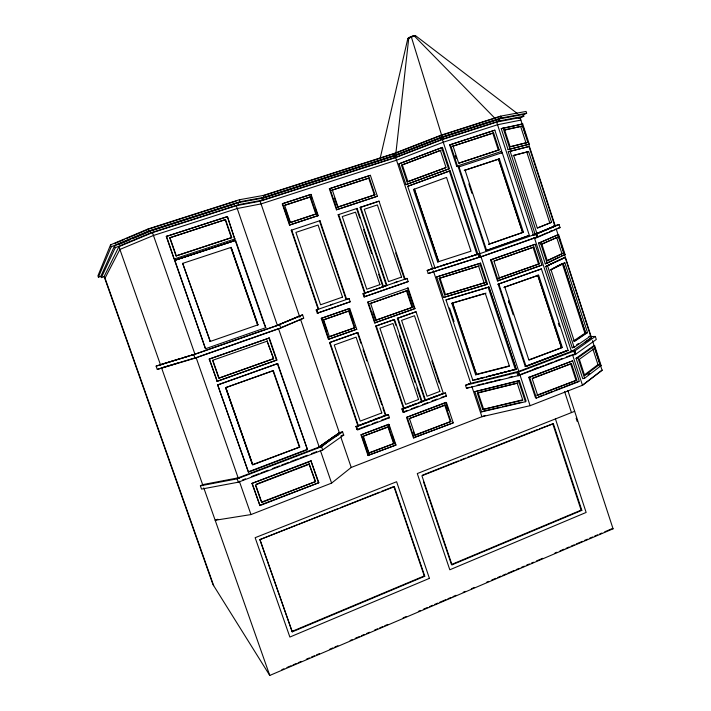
<?xml version="1.0" encoding="UTF-8"?>
<svg xmlns="http://www.w3.org/2000/svg" width="711" height="711" viewBox="0 0 711 711"><rect width="100%" height="100%" fill="white"/><g stroke="black" fill="none" stroke-linecap="round" stroke-linejoin="round"><path stroke-width="1.07" d="M395.867 153.372L408.816 37.603L411.216 36.51L415.366 35.55L517.386 113.573M380.181 158.26L407.838 38.501L414.024 35.674L495.105 118.461M522.709 115.262L526.647 113.218L526.078 111.44L500.5 116.16L440.829 135.268L393.832 153.567L263.283 195.454L239.403 199.738L148.101 228.96L110.552 244.851L97.931 275.815L98.411 277.183L101.575 276.144M98.411 277.183L111.236 246.779L110.552 244.851M519.368 375.31L519.759 374.493L519.51 375.275L466.478 388.322L465.465 385.3L470.229 383.487M519.91 118.222L523.82 116.213L523.243 114.435L498.713 119.075L441.593 137.383L394.729 155.576L261.817 198.289L237.936 202.679L150.217 230.808L114.569 245.802L100.9 276.232L101.38 277.601L104.535 276.561M518.346 372.191L518.737 371.391L571.315 351.35L574.621 350.852M101.38 277.601L115.253 247.73L150.919 232.799L238.612 204.644L262.457 200.164L395.334 157.407L442.206 139.267L499.318 120.932L523.82 116.213M522.247 124.283L520.061 117.546L496.678 122.07L442.358 139.516L395.645 157.584L260.137 201.204L236.265 205.71L152.465 232.621L118.924 246.655L104.135 276.543L212.953 584.522L269.762 675.45L613.069 528.806L567.822 390.428M104.837 278.516L119.892 249.428L153.46 235.474L237.234 208.519L261.061 203.897L396.525 160.206L443.246 142.209L497.549 124.736L520.887 120.097M432.03 268.758L427.195 270.456L428.218 273.522L480.929 256.715L480.387 257.071M235.092 238.887L174.142 259.008L166.276 236.452L227.404 216.544L234.763 239.1L227.404 216.544M169.716 237.794L225.538 219.575L231.742 237.554L176.044 255.933L169.716 237.794L225.538 219.575M322.67 449.992L321.532 446.695L320.759 446.392L236.647 478.432L237.172 478.832L239.394 477.623L237.181 478.823L200.378 485.835L201.524 489.097L238.345 482.191L322.67 449.992L343.697 435.088L342.613 431.924L339.28 432.786L335.201 435.63M235.563 240.309L174.586 260.368L235.563 240.309L265.763 327.691L205.506 348.754L174.613 260.342L235.261 240.514L263.052 321.017M176.044 255.933L231.742 237.554M174.142 259.008L166.472 236.221M518.195 375.71L519.75 374.43M525.429 401.742L526.122 401.173L519.297 380.483L474.824 391.672L481.56 411.909L525.429 401.742L518.595 381.016L519.297 380.483M517.173 372.591L518.728 371.329L468.273 383.976M217.842 519.243L215.175 520.274L250.983 514.568L331.602 483.116L351.225 467.456L485.009 415.508M584.602 378.27L601.124 365.614L594.716 345.875L592.894 346.31L576.079 358.273L582.727 378.687L584.602 378.27L577.945 357.829L594.716 345.875M481.56 411.909L482.307 411.34M587.961 374.688L589.703 373.355M483.516 408.932L478.103 392.659L477.348 393.201L482.769 409.5L522.434 399.858M477.348 393.201L518.026 382.971L479.178 392.401M599.8 364.219L584.7 375.71L579.349 359.295L594.645 348.31L599.8 364.219L597.969 364.636L584.504 374.848M602.466 370.102L582.478 385.264L530.104 405.688L481.916 416.717L471.873 386.544M196.814 357.349L161.752 367.871L177.661 363.108M446.819 299.571L446.001 299.971L472.913 380.501L516.195 369.231L488.955 287.04L446.704 299.633M197.791 357.038L278.525 328.669L319.186 446.988L339.36 432.768L342.613 431.924L319.826 447.343M323.363 445.397L321.532 446.695L237.172 478.832L238.354 482.191M573.973 351.545L595.32 336.454L596.298 339.458L574.995 354.7L573.973 351.545L571.715 351.492L591.481 337.672L561.45 245.108M333.681 436.776L319.186 446.988L321.532 446.695L339.387 432.759M303.659 318.181L280.774 328.038L195.01 358.175L157.247 369.436L156.082 366.129L195.623 353.954L193.712 354.789M585.091 342.089L591.481 337.672M563.361 258.031L545.781 266.536L572.257 347.777L574.124 347.324L590.637 336.001L565.165 257.498L545.977 266.287M282.658 203.604L282.249 203.879L289.493 225.12L318.226 215.566L311.054 194.396L282.658 203.604L289.91 224.889L289.493 225.12M572.257 347.777L573.999 346.586M576.612 344.799L578.354 343.609M587.526 332.641L574.381 341.511L551.016 269.745L564.881 262.883L587.526 332.641L584.931 333.281L573.493 340.978M472.913 380.501L473.668 379.994M585.651 333.13L563.076 263.417L552.145 268.811M574.292 341.04L576.043 339.858M577.803 338.676L585.722 333.343L563.085 263.665L550.234 270.02M475.677 374.821L476.441 374.306L452.623 302.939L451.805 303.339L475.677 374.821L509.449 366.192L485.32 293.465L485.995 293.119M479.347 253.916L479.889 253.56L471.349 256.271M231.119 247.375L257.924 324.847L231.119 247.375L182.674 263.372L210.252 341.511L182.7 263.354M311.054 194.396L283.298 203.533M285.235 205.221L310.529 196.867L316.297 213.904L290.017 222.641L285.564 209.576M329.353 188.762L370.378 175.324L377.372 196.236L336.454 209.807L329.353 188.762L370.378 175.324M369.311 177.937L331.815 190.246L369.311 177.937L374.955 194.77L337.529 207.177L374.955 194.77M290.017 222.641L316.297 213.904M318.19 309.285L291.252 230.24L291.67 230.009L318.661 309.205L316.191 309.987L317.284 313.187L350.194 301.784L349.11 298.593L346.141 299.5L319.497 220.908L319.968 220.659L346.648 299.402L346.141 299.5M501.753 151.327L456.675 166.232L449.663 144.928L494.856 130.184L501.753 151.327L500.953 151.692M493.612 132.868L452.294 146.386L493.612 132.868L499.166 149.888L458.968 163.174M200.378 485.835L202.626 484.644L239.394 477.623M336.454 209.807L377.372 196.236M494.856 130.184L449.654 144.928M518.141 118.533L520.061 117.546M364.61 293.172L338.134 214.749L338.632 214.491L365.152 293.056L362.983 293.732L364.05 296.905L408.15 281.574L407.092 278.419L406.097 278.632M486.759 284.507L487.524 284.124L480.592 263.132L436.643 276.952L443.477 297.474L486.759 284.507L479.818 263.479L480.592 263.132M446.001 299.971L488.955 287.04M444.642 294.914L484.929 282.658L444.642 294.914L439.149 278.383L479.356 265.781M378.687 274.268L382.891 286.773L383.469 286.649L357.144 208.376L356.611 208.634L359.766 218.01M556.34 266.581L561.317 264.128M360.664 207.203L386.953 285.422L386.375 285.538L360.122 207.47L360.664 207.203L378.999 201.142L405.083 279.076L407.092 278.419L362.983 293.732M547.141 263.266L565.085 254.529L558.588 234.514L538.547 243.1L545.293 263.808L547.141 263.266L540.396 242.531L558.588 234.514M443.477 297.474L487.524 284.124M545.293 263.808L559.281 257.009M561.281 256.04L565.085 254.529M563.69 252.938L547.292 260.848L541.871 244.202L558.464 236.807L563.69 252.938L547.381 260.466M545.781 266.536L565.165 257.498M378.421 201.417L378.999 201.142M456.675 166.232L457.404 165.885L450.374 144.546M501.424 153.034L502.224 152.669L529.348 235.403L486.617 250.396L485.844 250.592L458.319 167.085M414.024 35.674L407.838 38.501L415.366 35.55M479.196 257.435L534.619 237.821M523.438 232.213L488.706 244.282L523.438 232.213L499.371 158.873L464.31 170.453M478.148 254.28L479.881 253.507M541.009 244.335L558.464 236.807M280.303 327.887L303.721 318.155L302.619 314.937L299.527 315.933M547.337 232.693L534.761 238.114L536.929 237.59M552.189 230.604L549.274 231.866L552.234 230.595M560.037 227.618L536.849 237.625L535.81 234.426L559.05 224.569L560.037 227.618L557.939 228.142M554.216 229.751L556.189 228.906L560.081 240.896M281.876 669.664L283.911 668.793M286.968 667.496L291.048 665.754M293.083 664.883L296.14 663.576M298.176 662.705L301.233 661.399M306.325 659.23L309.383 657.924M311.418 657.053L314.475 655.746M316.511 654.875L319.568 653.569M329.753 649.223L332.81 647.917M334.845 647.046L337.903 645.739M350.123 640.522L352.167 639.651M355.216 638.345L359.295 636.612M361.33 635.741L364.387 634.434M366.423 633.563L369.48 632.257M374.573 630.079L377.63 628.782M379.665 627.911L382.722 626.604M384.758 625.733L387.815 624.427M403.093 617.903L406.15 616.597M418.379 611.38L420.414 610.509M423.472 609.203L427.542 607.461M429.577 606.59L432.635 605.292M434.67 604.421L437.727 603.115M439.762 602.244L445.877 599.631M447.912 598.76L450.97 597.462M453.014 596.591L456.062 595.285M463.199 592.236L465.234 591.365M471.349 588.761L474.397 587.455M486.626 582.238L488.661 581.367M491.719 580.06L495.789 578.319M497.833 577.448L500.882 576.141M502.926 575.27L505.983 573.973M508.018 573.102L514.124 570.489M516.168 569.618L519.226 568.311M521.261 567.44L524.318 566.143M526.353 565.272L529.411 563.965M531.446 563.094L533.481 562.223M536.538 560.917L542.653 558.313M554.873 553.087L556.909 552.216M559.966 550.918L564.045 549.176M566.08 548.305L569.138 546.999M571.173 546.128L574.23 544.822M576.265 543.959L582.38 541.347M584.415 540.476L587.473 539.169M589.508 538.298L592.565 536.992M594.6 536.13L597.658 534.823M599.693 533.952L601.728 533.081M604.785 531.775L606.83 530.904M607.843 530.468L612.322 528.557L613.069 528.806M277.068 325.478L302.566 314.955M277.237 325.371L302.619 314.937M114.906 243.446L124.07 239.571M126.105 238.709L149.523 228.818M299.58 315.906L276.481 325.691L279.619 324.687L280.774 328.038M555.095 225.885L533.721 234.932L535.89 234.399M111.236 246.779L148.795 230.959L240.078 201.702L263.932 197.338L394.445 155.398L441.451 137.152L501.113 118.026L526.647 113.218M119.261 244.3L130.433 239.607M132.468 238.754L150.759 231.066M432.279 268.767L479.498 253.623M535.099 234.203L554.838 226.089L529.011 146.493L508.241 151.781L535.099 234.203L554.838 226.089M548.27 228.773L555.202 225.858L528.7 144.182M434.99 267.905L435.763 267.576L429 269.727M291.91 631.457L424.28 575.928L424.787 576.257L292.239 631.875L259.826 539.64L296.949 524.922M423.534 481.871L451.458 564.525L581.127 510.134L581.838 510.356L553.354 423.667L539.347 428.857M451.458 564.525L452.009 564.836L581.838 510.356M435.843 267.62L435.008 267.967L407.723 186.326L449.316 171.022L450.152 170.827L479.001 257.506L537.676 236.95L536.663 233.821L532.717 234.994M537.525 227.884L551.567 222.285L528.611 151.55L513.618 155.345L537.32 228.133L551.567 222.285M437.683 261.95L438.651 261.559L414.495 189.233L413.491 189.49L437.683 261.95L471.002 251.17L446.535 177.421L413.491 189.49M574.657 411.322L417.286 473.562L449.814 569.778L586.14 512.444L555.433 418.921M299.011 524.105L338.196 508.578M340.258 507.761L379.443 492.225M381.514 491.408L393.885 486.502L424.28 575.928M422.432 475.188L458.328 460.959M460.381 460.15L465.509 458.115M467.554 457.306L537.294 429.666M259.826 539.64L394.356 486.697L424.787 576.257M553.354 423.667L421.916 475.775L452.009 564.836M441.309 137.854L395.04 155.762L261.604 198.653M315.595 481.56L261.426 502.162L261.799 502.455L315.595 481.56L309.116 463.901L256.324 484.164M576.843 380.118L536.787 395.254L537.658 395.334L576.843 380.118L571.448 363.588L532.343 378.225M260.608 504.899L318.857 482.698L259.959 505.601L251.952 483.418L310.92 460.817L318.857 482.698M538.636 396.818L543.737 394.836M545.772 394.036L552.909 391.263M554.953 390.472L562.09 387.699M564.134 386.9L578.407 381.354M536.441 398.089L579.341 381.407L572.639 360.868L528.762 377.319L535.579 398.009L536.441 398.089L529.615 377.363L528.762 377.319M501.246 128.629L522.692 123.874L529.277 144.164L508.089 149.63L501.246 128.629L514.711 125.838M445.406 405.137L408.923 418.726L444.722 405.039L445.406 405.137L450.89 421.499L414.477 435.176L413.438 432.092M368.52 452.978L394.125 443.477L388.517 426.92L362.859 436.367L368.52 452.978L369.071 453.165L394.125 443.477M450.89 421.499L415.108 435.328L409.545 418.841M368.005 455.449L395.991 445.024L389.024 424.458L388.428 424.325L360.975 434.803L368.005 455.449L395.991 445.024M413.438 437.834L453.245 422.832L446.437 402.497L445.744 402.408L406.532 417.375L413.438 437.834L453.245 422.832M522.692 123.874L516.781 125.412M251.952 483.418L311.391 461.03M529.615 377.363L572.639 360.868M309.587 464.123L255.658 484.822L261.799 502.455M571.448 363.588L532.175 378.67L537.658 395.334M398.995 163.841L442.42 147.399L449.45 168.694L405.928 184.656L398.995 163.841L442.42 147.399M504.908 130.051L522.514 126.034L527.82 142.378L510.382 146.857M242.433 480.023L245.526 478.841M251.703 476.486L258.911 473.73M260.973 472.948L268.189 470.193M272.304 468.62L279.521 465.865M281.574 465.083L288.79 462.328M290.852 461.546L298.06 458.791M300.122 458L307.33 455.253M311.454 453.68L316.599 451.707M360.975 434.803L389.024 424.458M406.532 417.375L446.437 402.497M543.613 365.658L519.892 374.715L530.104 405.688M545.675 364.867L552.9 362.112M554.962 361.321L562.179 358.566M566.303 356.993L571.457 355.02M363.863 435.985L387.93 426.787L393.53 443.309M401.484 165.192L440.376 150.368L446.028 167.512L407.056 181.954L401.484 165.192L441.22 150.199M252.521 464.638L299.758 447.032L273.344 370.715L225.645 387.646L252.494 464.63L225.645 387.646L272.953 370.68L299.313 446.855M529.126 359.739L562.321 347.448L538.609 275.166L504.037 287.351M299.758 447.032L252.858 464.843L225.911 387.708M562.321 347.448L528.922 360.139L504.846 287.235L504.126 287.342L538.609 275.166M355.891 426.413L356.753 426.644L388.41 414.62L389.477 417.766L357.829 429.808L356.966 429.568L355.891 426.413L359.97 424.867M401.884 408.932L402.87 409.101L445.424 392.952L446.464 396.054L403.928 412.238L402.941 412.051L401.884 408.932L410.478 405.661M356.966 429.568L369.187 424.929M372.235 423.765L377.328 421.827M381.398 420.281L388.526 417.57L389.477 417.766M402.941 412.051L407.074 410.478M411.216 408.905L418.459 406.15M422.601 404.577L427.773 402.613M431.906 401.04L437.078 399.075M441.22 397.502L444.322 396.32M466.478 388.322L469.331 387.237M249.143 471.535L305.979 449.867M248.441 472.148L307.472 449.663L277.717 363.579L217.682 384.864L248.441 472.148L217.637 384.855M498.162 284.187L525.269 366.467L526.104 366.494L568.142 350.47L541.409 268.918L498.064 284.204L541.409 268.918M534.174 368.938L537.267 367.765M412.238 405.003L416.477 403.386M418.441 402.648L430.866 397.929M432.937 397.147L437.078 395.574M438.758 394.925L445.424 392.952M361.926 424.12L366.076 422.556M368.04 421.801L371.169 420.619M373.133 419.872L380.332 417.144M382.376 416.37L388.41 414.62M358.397 425.8L385.94 415.348L357.873 332.517L329.522 342.524L357.855 425.667L358.397 425.8L330.011 342.506L329.522 342.524M404.097 408.425L422.121 401.582L394.507 319.47L375.71 326.047L403.484 408.318L404.097 408.425L376.279 326.002L375.71 326.047M425.551 400.275L443.397 393.503L416.024 311.747L397.369 318.279L424.894 400.186L425.551 400.275L397.973 318.217L397.369 318.279M574.764 350.799L516.977 372.662L518.008 375.781L575.768 353.882L574.772 350.799L570.702 351.501M573.635 351.501L574.515 351.163L575.572 353.909L574.133 354.14L575.768 353.882M407.056 181.954L445.841 167.698M508.089 149.63L529.277 144.164M405.928 184.656L449.45 168.694M529.011 146.493L508.241 151.781M450.152 170.827L407.723 186.326M512.88 155.736L528.611 151.55M354.869 327.709L328.926 336.827L354.869 327.709L349.181 310.911L323.185 319.977L326.9 330.882M412.62 307.232L375.701 320.27L412.62 307.232L407.056 290.63L370.067 303.579L407.056 290.63M273.193 358.753L218.801 378.208L273.602 358.771L267.105 341.076L273.602 358.771M539.373 263.808L498.713 278.197L539.373 263.808L533.899 247.019L494.172 260.937M328.411 339.307L356.762 329.317L349.696 308.45L321.265 318.359L328.411 339.307L355.198 329.726M374.644 322.918L415.011 308.636L408.105 288.008L367.631 302.166L374.644 322.918L413.331 309.081M216.935 381.309L276.899 360.006L269.318 338.001L209.185 359.091L217.228 381.372L276.899 360.006M497.478 280.925L541.915 265.167L535.116 244.308L490.563 259.915L497.478 280.925L540.005 265.701M330.011 342.506L357.873 332.517M376.279 326.002L394.507 319.47M397.973 318.217L416.024 311.747M217.93 384.918L277.717 363.579M212.571 360.335L267.496 341.058M533.899 247.019L493.949 261.133L499.513 278.054M386.953 285.422L363.854 293.563L364.93 296.745M321.265 318.359L349.696 308.45M209.185 359.091L269.318 338.001M490.563 259.915L535.116 244.308M323.185 319.977L348.657 310.991L354.345 327.753M209.985 341.538L257.924 324.847M330.615 304.939L332.686 304.21M316.191 309.987L349.11 298.593M365.623 292.816L369.693 291.386M379.843 287.839L386.375 285.538M394.409 282.729L397.431 281.672M485.844 250.592L529.348 235.403M457.209 260.821L458.968 260.208M477.961 254.342L536.654 233.821M535.507 234.488L536.405 234.177L537.338 237.065M280.454 324.323L193.419 354.745L279.619 324.678L278.97 324.758M428.218 273.522L479.729 257.089M317.284 313.187L350.194 301.784M364.05 296.905L408.15 281.574M157.371 369.4L161.619 367.916M156.207 366.094L180.727 358.486M289.91 224.889L318.226 215.566M291.252 230.24L319.968 220.659M338.134 214.749L357.144 208.376M360.122 207.47L377.408 201.755M533.321 234.799L536.512 233.866M499.166 149.888L458.666 163.166L453.014 146.004M499.371 158.873L464.39 170.418L465.038 170.116L489.479 244.086M502.224 152.669L458.231 167.129L458.959 166.783L486.617 250.396M310.529 196.867L284.604 205.283L290.435 222.401M166.276 236.452L227.085 216.811M150.581 228.48L236.212 201.062M498.109 117.217L440.971 135.508L394.125 153.745L263.283 195.729M151.772 230.64L234.55 204.093M441.744 137.65L496.651 120.043M442.046 265.576L447.281 263.914M457.742 260.59L462.977 258.928M427.195 270.456L479.552 253.64M533.73 238.105L534.334 237.918M436.643 276.952L479.818 263.479M439.149 278.383L478.583 266.136L484.155 283.031M538.547 243.1L540.396 242.531M182.843 357.846L188.139 356.238M191.312 355.278L195.552 353.998M160.597 364.565L194.947 354.211L152.465 232.621M485.044 293.385L452.507 302.993L476.423 374.324L509.12 365.952M451.805 303.339L485.32 293.465M564.881 262.883L562.312 263.639L584.931 333.281M536.094 237.403L537.534 236.994M279.619 324.678L277.37 325.318L236.265 205.71M553.807 225.92L559.05 224.569M553.354 226.329L555.202 225.858M474.735 379.727L484.298 377.31M516.195 369.231L486.431 376.768L516.195 369.231L488.857 287.084M477.934 378.91L484.315 377.292M465.465 385.3L518.488 372.155L518.372 371.373M588.815 336.445L590.637 336.001M477.205 385.229L483.604 383.656M485.746 383.131L492.145 381.549M494.278 381.025L500.686 379.443M509.218 377.345L512.427 376.554M527.82 142.378L510.116 146.688L504.614 129.802L522.514 126.034M474.824 391.672L518.595 381.016M576.079 358.273L577.945 357.829M482.769 409.5L522.816 400.177L517.315 383.513M483.382 411.091L500.473 407.127M502.615 406.63L521.847 402.168M599.293 366.032L601.124 365.614M382.891 286.755L383.469 286.64M496.082 120.221L499.273 119.617M499.175 117.022L501.308 116.622M407.483 288.124L408.105 288.008M541.044 265.327L541.915 265.167M367.631 302.166L368.191 302.077L375.204 322.865M265.763 327.691L263.381 321.976M415.011 308.636L414.371 308.707L407.821 289.155M356.229 329.353L356.762 329.317M589.952 336.596L595.32 336.454M205.506 348.754L174.79 260.182M567.236 350.479L568.142 350.47M572.737 354.629L575.066 354.647M442.713 393.423L443.397 393.503M445.362 395.929L446.464 396.054M422.121 401.582L421.472 401.493L416.948 388.037M385.94 415.348L385.353 415.233L382.874 407.918M307.472 449.663L277.343 363.552M105.024 278.143L213.691 585.695M118.924 246.655L160.73 365.507M161.468 367.596L203.035 485.764M203.773 487.862L269.762 675.45M114.569 245.802L115.253 247.73M212.856 360.353L219.095 378.261M169.92 237.572L176.257 255.747M212.918 361.33L218.455 377.212M255.649 485.595L261.061 501.122M209.469 359.108L217.228 381.372M252.316 483.676L259.959 505.601M260.11 539.916L292.239 631.875M238.158 477.863L196.138 357.615L195.01 358.175L193.81 354.762M239.323 481.214L250.983 514.568M150.217 230.808L150.919 232.799M148.101 228.96L148.795 230.959M225.236 219.832L231.413 237.776M309.116 463.901L315.115 481.311M230.826 247.561L257.56 324.9M239.403 199.738L240.078 201.702M237.936 202.679L238.612 204.644M320.323 450.294L331.602 483.116M268.927 338.027L276.49 359.988M310.92 460.817L318.368 482.44M316.937 309.863L318.03 313.071M356.753 426.644L357.829 429.808M263.283 195.454L263.932 197.338M261.817 198.289L262.457 200.164M260.137 201.204L299.829 317.222M300.549 319.319L339.36 432.768M340.8 436.981L351.225 467.456M323.665 319.923L329.415 336.801M363.41 436.527L369.071 453.165M321.745 318.297L328.891 339.289M361.517 434.963L368.565 455.644M332.304 189.953L338.027 206.91M370.627 303.499L376.27 320.217M334.508 198.209L336.854 205.186M372.884 311.925L375.346 319.23M329.833 188.459L336.952 209.549M407.154 417.499L414.069 437.994M402.87 409.101L403.928 412.238M310.938 195.694L311.96 198.716M315.373 208.776L317.755 215.815M349.528 309.569L353.411 321.025M357.331 332.552L361.001 343.386M363.108 349.599L366.965 360.984M370.822 372.368L378.892 396.178M379.247 397.209L379.781 398.782M380.038 399.564L381.816 404.79M388.428 424.325L390.17 429.453M392.259 435.612L395.387 444.855M310.076 197.16L315.835 214.153M449.503 307.979L454.053 321.55M363.614 229.475L371.675 253.436M393.912 319.523L395.858 325.336M399.253 335.414L415.126 382.616M414.389 189.259L438.634 261.568M395.671 252.929L404.47 279.201M431.861 361.019L436.421 374.626M436.767 375.675L439.22 382.98M446.09 403.421L448.463 410.523M368.76 178.257L374.386 195.054M406.443 290.746L411.989 307.312M444.722 405.039L450.196 421.374M402.373 165.005L407.936 181.74M439.967 278.019L445.459 294.523M395.645 157.584L432.617 268.642M433.319 270.74L470.815 383.389M394.729 155.576L395.334 157.407M393.832 153.567L394.445 155.398M508.569 301.064L509.609 304.228M498.855 284.071L526.104 366.494M488.181 287.422L515.475 369.747M449.316 171.022L476.992 254.511M441.575 147.559L448.614 168.898M537.747 275.308L561.423 347.457L537.809 275.299M552.678 423.569L581.127 510.134M508.649 301.055L513.173 314.769M468.851 183.936L471.935 193.303M491.345 259.746L498.278 280.801M455.28 155.451L456.275 158.482M441.593 137.383L442.206 139.267M442.358 139.516L480.005 253.729M480.707 255.836L518.852 371.56M440.829 135.268L441.451 137.152M480.529 257.026L479.49 253.863L480.458 257M558.357 323.336L559.379 326.465M533.037 247.206L538.511 263.968M570.533 363.57L575.91 380.065M492.83 133.268L498.367 150.261M576.123 418.219L577.154 421.383M564.623 391.672L571.457 412.584M522.923 126.38L525.98 135.801M592.459 340.676L602.004 370.093L582.478 385.264L572.488 354.629M520.736 126.709L526.042 143.044M556.66 237.367L561.886 253.48M592.814 348.745L597.969 364.636M526.833 152.198L549.763 222.854M500.5 116.16L501.113 118.026M503.068 127.927L509.911 148.946M547.63 265.994L574.124 347.324M510.063 151.105L536.947 233.617M498.713 119.075L499.318 120.932M496.678 122.07L533.65 235.465M534.334 237.572L571.457 351.465M411.216 36.51L441.673 135.357M334.401 436.19L321.532 446.695L318.084 447.575L334.401 436.19L337.761 435.319L334.401 436.19M429.417 578.363L289.875 637.047L255.142 537.694L396.605 481.738L429.417 578.363M566.214 350.87L525.269 366.467L566.214 350.87M381.789 412.949L360.175 421.134L334.25 344.995L356.087 337.147L381.789 412.949M418.557 399.493L405.625 404.39L379.905 328.171L392.979 323.469L418.557 399.493M439.86 391.406L427.062 396.258L401.573 320.385L414.504 315.737L439.86 391.406M518.488 372.146L519.439 375.239L518.488 372.155M379.914 284.64L366.769 289.235L342.258 216.571L355.527 212.171L379.914 284.64M401.555 277.068L388.553 281.609L364.263 209.283L377.39 204.928L401.555 277.068M342.515 297.109L320.554 304.779L295.9 232.39L318.084 225.04L342.515 297.109M343.697 435.088L341.253 435.719L343.697 435.088M522.603 232.435L498.58 159.237L522.612 232.426"/></g></svg>
